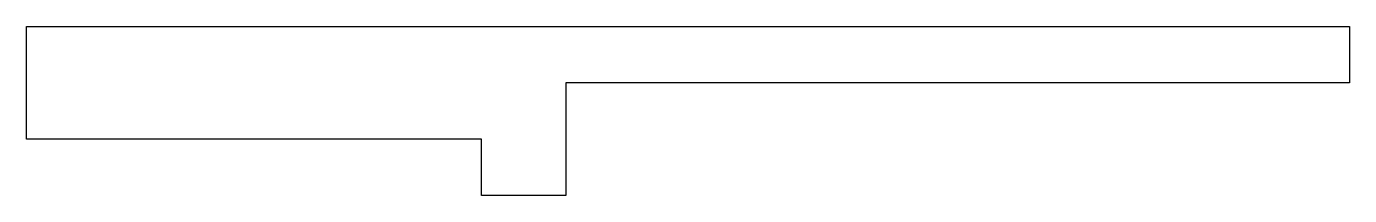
# Model space of a CAD drawing. Header units: millimetres. Extents: x 0 to 23.5, y 0 to 3.
import ezdxf

# ---------------------------------------------------------------- set-up
doc = ezdxf.new("R2010")
doc.units = ezdxf.units.MM

msp = doc.modelspace()

# ---------------------------------------------------------------- linework, layer by layer
for p, q in [((0, 3), (23.5, 3)), ((0, 1), (0, 3)), ((23.5, 3), (23.5, 2)), ((23.5, 2), (9.581, 2)), ((9.581, 2), (9.581, 0)), ((8.081, 1), (0, 1)), ((8.081, 0), (8.081, 1)), ((9.581, 0), (8.081, 0))]:
    msp.add_line(p, q)

doc.saveas('drawing.dxf')
